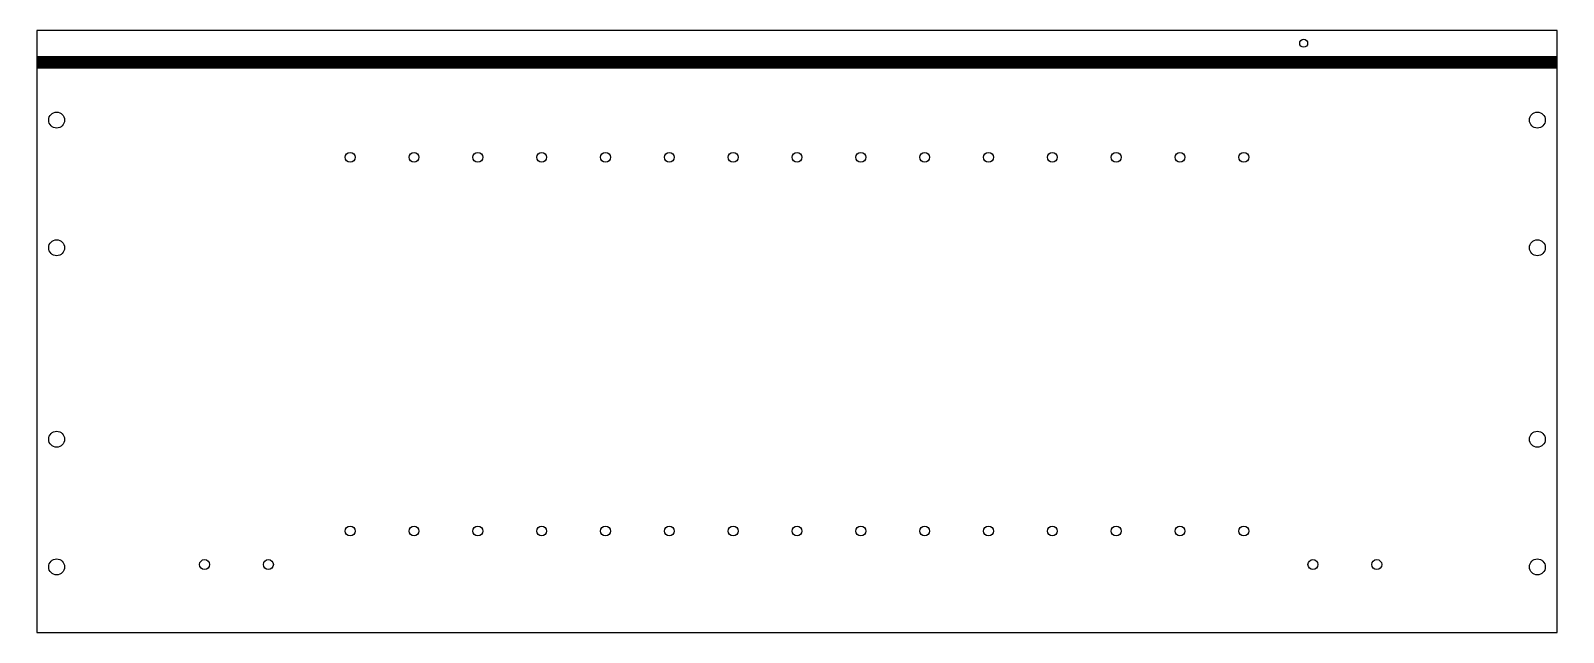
# Model space of a CAD drawing. Extents: x -0.1 to 30.1, y 0 to 11.9.
import ezdxf

# ---------------------------------------------------------------- set-up
doc = ezdxf.new("R2010")
doc.units = 0
for name, color, linetype in [('BlockDrill', 6, 'CONTINUOUS'), ('DrillDowel', 6, 'CONTINUOUS'), ('Marker', 6, 'CONTINUOUS'), ('PanelRout', 1, 'CONTINUOUS'), ('RoutBack', 6, 'CONTINUOUS')]:
    doc.layers.add(name, color=color, linetype=linetype)

msp = doc.modelspace()

# ---------------------------------------------------------------- linework, layer by layer
at = {"layer": 'BlockDrill'}
for centre in [(6.181099, 9.375), (7.440942, 9.375), (8.700785, 9.375), (9.960628, 9.375), (11.220471, 9.375), (12.480314, 9.375), (13.740157, 9.375), (15, 9.375), (16.259843, 9.375), (17.519686, 9.375), (18.779529, 9.375), (20.039372, 9.375), (21.299215, 9.375), (22.559058, 9.375), (23.818901, 9.375), (6.181099, 2), (7.440942, 2), (8.700785, 2), (9.960628, 2), (11.220471, 2), (12.480314, 2), (13.740157, 2), (15, 2), (16.259843, 2), (17.519686, 2), (18.779529, 2), (20.039372, 2), (21.299215, 2), (22.559058, 2), (23.818901, 2), (3.307089, 1.33789), (4.566931, 1.33789), (25.183069, 1.33789), (26.442911, 1.33789)]:
    msp.add_circle(centre, 0.098425, dxfattribs=at)
at = {"layer": 'DrillDowel'}
for centre in [(0.388, 10.11023), (29.612, 10.11023), (0.388, 7.59055), (29.612, 7.59055), (0.388, 3.81102), (29.612, 3.81102), (0.388, 1.29134), (29.612, 1.29134)]:
    msp.add_circle(centre, 0.157481, dxfattribs=at)
at = {"layer": 'Marker'}
msp.add_circle((25, 11.625), 0.07874, dxfattribs=at)
at = {"layer": 'PanelRout'}
msp.add_lwpolyline([(0, 11.875), (0, 0), (30, 0), (30, 11.875)], close=True, dxfattribs=at)
at = {"layer": 'RoutBack', "const_width": 0.25}
msp.add_lwpolyline([(0, 11.25), (30, 11.25)], dxfattribs=at)

doc.saveas('drawing.dxf')
